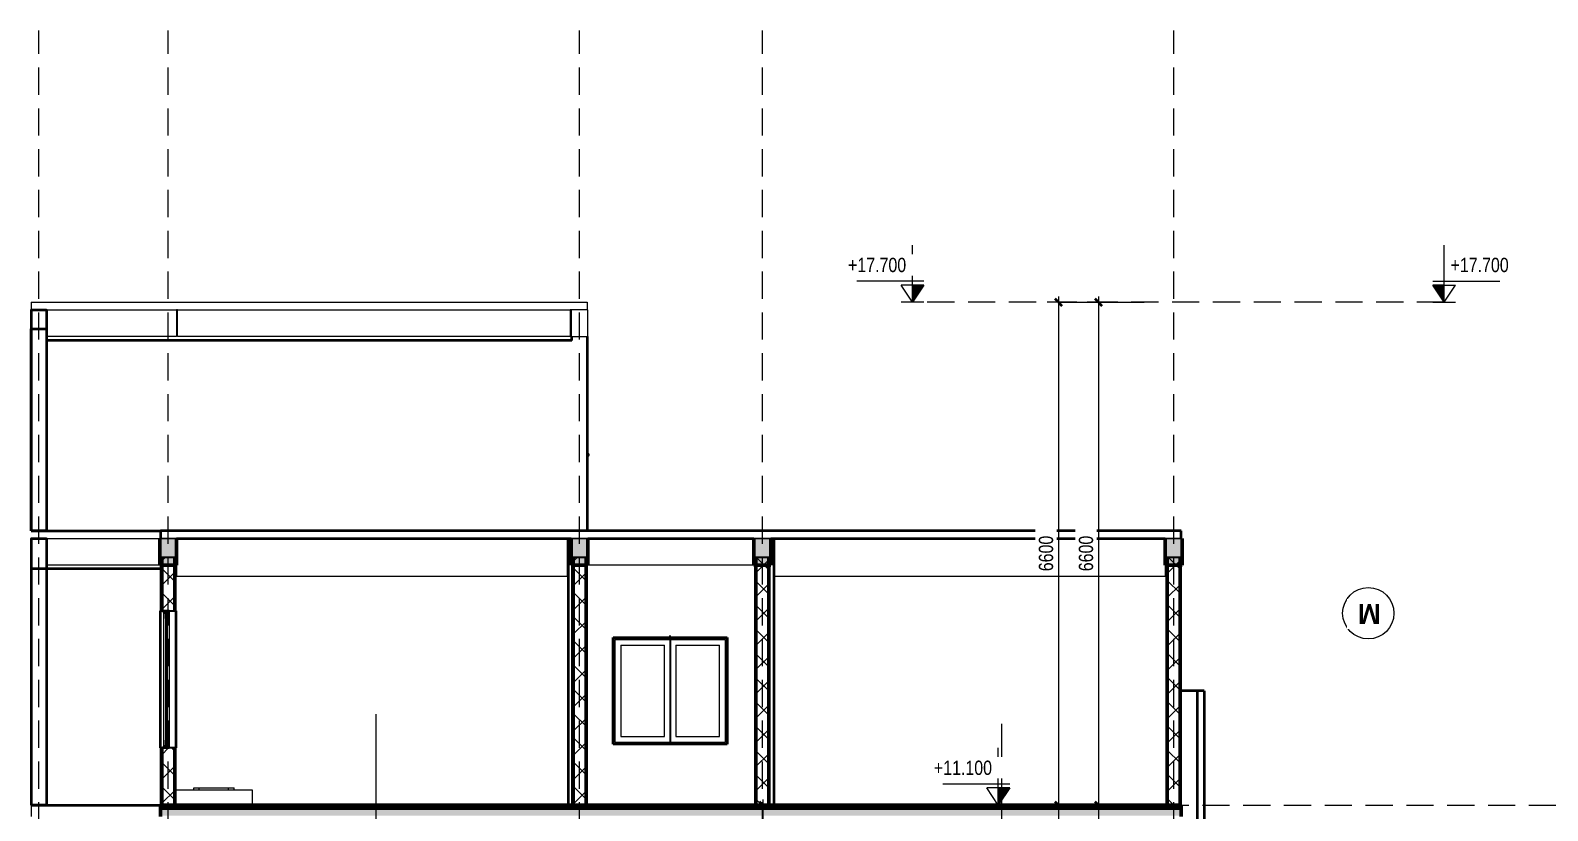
# Model space of a CAD drawing. Header units: millimetres. Extents: x -15163 to 15743, y -3675 to 21269.
# Drawn here: x -15010 to 4909, y 11028 to 21269 of the extents above; entities that cross this region are included whole.
import ezdxf

# ---------------------------------------------------------------- set-up
doc = ezdxf.new("R2010")
doc.units = ezdxf.units.MM
doc.linetypes.add('Hidden', pattern=[535.78125, 357.1875, -178.59375])
for name, color, linetype, lineweight in [('A-ANNO-DIMS', 211, 'Continuous', 9), ('A-ANNO-DIMS-75', 211, 'Continuous', 9), ('A-ANNO-NOTE', 131, 'Continuous', 9), ('A-DETL', 90, 'Continuous', 18), ('A-DOOR', 31, 'Continuous', 25), ('A-FLOR', 192, 'Continuous', 18), ('A-FLOR-LEVL', 51, 'Continuous', 9), ('A-FLOR-MCUT', 51, 'Continuous', 50), ('A-FLOR-PATT', 8, 'Continuous', 50), ('A-GLAZ', 151, 'Continuous', 25), ('A-WALL', 113, 'Continuous', 35), ('A-WALL-PATT', 111, 'Continuous', 25), ('P-SANR-FIXT', 6, 'Continuous', 18), ('S-BEAM', 12, 'Continuous', 18), ('S-COLS', 52, 'Continuous', 35), ('S-FNDN', 32, 'Continuous', 18), ('S-GRID', 1, 'Continuous', 9)]:
    doc.layers.add(name, color=color, linetype=linetype, lineweight=lineweight)
doc.styles.add('Arial', font='arial.ttf', dxfattribs={"width": 0.8, "height": 187.5})
doc.styles.add('Arial_B', font='arialbd.ttf', dxfattribs={"height": 262.5})
doc.dimstyles.new('kt_nam', dxfattribs={"dimscale": 304.8, "dimtxt": 191.298637, "dimasz": 0.295276, "dimexe": 0.492126, "dimexo": 0.0625, "dimgap": 0.049213, "dimtad": 1, "dimdec": 0, "dimzin": 0, "dimdsep": 46, "dimtxsty": 'Arial', "dimblk1": 'OBLIQUE', "dimblk2": 'OBLIQUE', "dimsah": 1, "dimcen": 0.09, "dimdle": 0.246063, "dimazin": 0, "dimtfac": 1, "dimtdec": 4, "dimtix": 1, "dimtmove": 0, "dimatfit": 3, "dimfxl": 1.968504, "dimfxlon": 1, "dimtvp": 1, "dimtfill": 1, "dimtolj": 1, "dimtzin": 0, "dimarcsym": 2})
pattern_1 = [(0, (-7608.4, 5345.385), (304.8, 76.2), [25.146, -203.454, 25.146, -203.454, -1219.2]), (0, (-7608.4, 5345.385), (304.8, 76.2), [-457.2, 25.146, -432.054, 25.146, -203.454, -533.4]), (0, (-7608.4, 5345.385), (304.8, 76.2), [-1143, 25.146, -127.254, 25.146, -355.854]), (120, (-7494.1, 5383.485), (-218.39114, 225.86454), [25.146, -203.454, 25.146, -203.454, -1219.2]), (120, (-7494.1, 5383.485), (-218.39114, 225.86454), [-457.2, 25.146, -432.054, 25.146, -203.454, -533.4]), (120, (-7494.1, 5383.485), (-218.39114, 225.86454), [-1143, 25.146, -127.254, 25.146, -355.854]), (240, (-7456, 5535.885), (-86.40886, -302.06454), [25.146, -203.454, 25.146, -203.454, -1219.2]), (240, (-7456, 5535.885), (-86.40886, -302.06454), [-457.2, 25.146, -432.054, 25.146, -203.454, -533.4]), (240, (-7456, 5535.885), (-86.40886, -302.06454), [-1143, 25.146, -127.254, 25.146, -355.854])]
pattern_2 = [(45, (-7608.4, 5345.39), (-159.099, 159.099), []), (135, (-7608.4, 5345.39), (-159.099, -159.099), [])]

# ---------------------------------------------------------------- blocks, each defined once
blk = doc.blocks.new('CUA SO 2 CANH NHOM KINH O O THOANG - S1_1500x1800-V4-MẶT CẮT 5-5')
at = {"layer": 'A-GLAZ'}
for p, q in [((-13187, 6450), (-13263, 6450)), ((-13263, 6450), (-13263, 6425)), ((-13263, 6425), (-13187, 6425)), ((-13212.5, 6425), (-13237.5, 6425)), ((-13237.5, 6425), (-13237.5, 6349)), ((-13212.5, 6349), (-13212.5, 6425)), ((-13187, 6425), (-13187, 6450)), ((-13237.5, 6349), (-13212.5, 6349)), ((-13222.5, 6349), (-13227.5, 6349)), ((-13227.5, 6349), (-13227.5, 4751)), ((-13222.5, 4751), (-13222.5, 6349)), ((-13187, 4675), (-13263, 4675)), ((-13263, 4675), (-13263, 4650)), ((-13263, 4650), (-13187, 4650)), ((-13212.5, 4751), (-13237.5, 4751)), ((-13237.5, 4751), (-13237.5, 4675)), ((-13237.5, 4675), (-13212.5, 4675)), ((-13227.5, 4751), (-13222.5, 4751)), ((-13212.5, 4675), (-13212.5, 4751)), ((-13187, 4650), (-13187, 4675))]:
    blk.add_line(p, q, dxfattribs=at)
at = {"layer": 'A-GLAZ', "lineweight": 18}
for p, q in [((-13263, 6425), (-13263, 4675)), ((-13187, 6425), (-13187, 4675)), ((-13237.5, 6349), (-13237.5, 4751)), ((-13212.5, 6349), (-13212.5, 4751))]:
    blk.add_line(p, q, dxfattribs=at)
blk = doc.blocks.new('CỬA 1 CÁNH EROWINDOW_có ô chết_ - D4_1000x2200-2368989-MẶT CẮT 5-5')
at = {"layer": 'A-DOOR'}
for p, q in [((-7697, 16750), (-7700, 16750)), ((-7697, 16750), (-7700, 16750)), ((-7697, 16750), (-7697, 16740)), ((-7697, 16749), (-7697, 16750)), ((-7697, 16712), (-7697, 16740)), ((-7700, 16702), (-7697, 16702)), ((-7700, 16702), (-7697, 16702)), ((-7697, 16712), (-7697, 16702)), ((-7697, 16702), (-7697, 16703)), ((-7697, 15850), (-7700, 15850)), ((-7697, 15850), (-7700, 15850)), ((-7700, 15802), (-7697, 15802)), ((-7700, 15802), (-7697, 15802)), ((-7694, 15775), (-7700, 15775)), ((-7697, 15850), (-7697, 15840)), ((-7697, 15849), (-7697, 15850)), ((-7697, 15812), (-7697, 15840)), ((-7697, 15812), (-7697, 15802)), ((-7697, 15802), (-7697, 15803)), ((-7694, 15755), (-7694, 15775)), ((-7694, 15755), (-7694, 15645)), ((-7700, 15625), (-7694, 15625)), ((-7688, 15715), (-7694, 15715)), ((-7694, 15685), (-7688, 15685)), ((-7694, 15625), (-7694, 15645)), ((-7688, 15700), (-7688, 15715)), ((-7688, 15685), (-7688, 15700)), ((-7677, 15691), (-7677, 15708)), ((-7677, 15691), (-7677, 15692)), ((-7697, 14950), (-7700, 14950)), ((-7697, 14950), (-7700, 14950)), ((-7697, 14950), (-7697, 14940)), ((-7697, 14949), (-7697, 14950)), ((-7697, 14912), (-7697, 14940)), ((-7700, 14902), (-7697, 14902)), ((-7700, 14902), (-7697, 14902)), ((-7697, 14912), (-7697, 14902)), ((-7697, 14902), (-7697, 14903))]:
    blk.add_line(p, q, dxfattribs=at)
for points in [[(-7688, 15709), (-7688, 15709), (-7688, 15709), (-7688, 15710)], [(-7687, 15711), (-7686, 15712), (-7685, 15713), (-7683, 15713), (-7683, 15713)], [(-7687, 15689), (-7686, 15688), (-7685, 15687), (-7683, 15687), (-7683, 15687)], [(-7683, 15713), (-7682, 15713), (-7680, 15713), (-7679, 15712), (-7678, 15711)], [(-7683, 15687), (-7682, 15687), (-7680, 15687), (-7679, 15688), (-7678, 15689)], [(-7678, 15710), (-7677, 15709), (-7677, 15709), (-7677, 15709)]]:
    blk.add_open_spline(points, degree=3, dxfattribs=at)
blk = doc.blocks.new('M_Concrete-Rectangular-Column - COT200X250-2391840-MẶT CẮT 5-5')
at = {"layer": 'S-COLS'}
blk.add_line((-7950, 14600), (-7950, 11100), dxfattribs=at)
blk = doc.blocks.new('M_Concrete-Rectangular-Column - COT200X200-2391835-MẶT CẮT 5-5')
at = {"layer": 'S-COLS'}
for p, q in [((-15000, 14600), (-14800, 14600)), ((-15000, 14600), (-15000, 11100)), ((-14800, 14600), (-14800, 11100)), ((-14800, 11100), (-14999, 11100))]:
    blk.add_line(p, q, dxfattribs=at)
blk = doc.blocks.new('M_Concrete-Rectangular-Column - COT200X200-2391841-MẶT CẮT 5-5')
at = {"layer": 'S-COLS'}
for p, q in [((-15000, 17600), (-14800, 17600)), ((-15000, 17600), (-15000, 14700)), ((-14800, 17600), (-14800, 14700)), ((-14800, 14700), (-15000, 14700))]:
    blk.add_line(p, q, dxfattribs=at)
blk = doc.blocks.new('M_Concrete-Rectangular-Column - COT200X250-V10-MẶT CẮT 5-5')
at = {"layer": 'S-COLS'}
blk.add_line((-5250, 14600), (-5250, 11100), dxfattribs=at)
blk = doc.blocks.new('Xi_Xom - Xi_Xom-2405955-MẶT CẮT 5-5')
at = {"layer": 'P-SANR-FIXT'}
for p, q in [((-12864, 11325), (-12792, 11325)), ((-12864, 11300), (-12864, 11325)), ((-12792, 11325), (-12408, 11325)), ((-12792, 11300), (-12792, 11325)), ((-12408, 11325), (-12336, 11325)), ((-12408, 11300), (-12408, 11325)), ((-12336, 11300), (-12336, 11325))]:
    blk.add_line(p, q, dxfattribs=at)
blk = doc.blocks.new('CUA SO 2 CANH NHOM KINH O O THOANG - K4-2413349-MẶT CẮT 5-5')
at = {"layer": 'A-GLAZ', "lineweight": 18}
for p, q in [((-7335, 6075), (-7335, 4725)), ((-7335, 6075), (-5885, 6075)), ((-7259, 5999), (-7259, 4801)), ((-7259, 5999), (-6686, 5999)), ((-6686, 4801), (-6686, 5999)), ((-6610, 4725), (-6610, 6075)), ((-6610, 6075), (-6610, 4725)), ((-6534, 5999), (-6534, 4801)), ((-6534, 5999), (-5961, 5999)), ((-5961, 4801), (-5961, 5999)), ((-5885, 4725), (-5885, 6075)), ((-7259, 4801), (-6686, 4801)), ((-6534, 4801), (-5961, 4801)), ((-7335, 4725), (-5885, 4725))]:
    blk.add_line(p, q, dxfattribs=at)
at = {"layer": 'A-GLAZ'}
for q in [(-6610, 6125), (-6610, 4700)]:
    blk.add_line((-6610, 6100), q, dxfattribs=at)
blk = doc.blocks.new('Level - 000_-1742766-MẶT CẮT 5-5')
at = {"layer": 'A-FLOR-LEVL'}
blk.add_hatch(color=256, dxfattribs=at).paths.add_polyline_path([(-2303, 4125), (-2303, 3900), (-2153, 4125)])
for p, q in [((-2303, 3900), (-2303, 4650)), ((-2153, 4177), (-3032, 4177)), ((-2303, 3900), (-2453, 4125)), ((-2153, 4125), (-2453, 4125)), ((-2303, 3900), (-2153, 4125)), ((-2303, 4125), (-2153, 4125)), ((-2153, 4125), (-2303, 3900)), ((-2303, 3900), (-2303, 4125)), ((-2153, 3900), (-2453, 3900))]:
    blk.add_line(p, q, dxfattribs=at)
blk = doc.blocks.new('DIMBLOCK1-MẶT CẮT 5-5')
at = {"layer": 'A-ANNO-DIMS-75', "lineweight": 35}
for p, q in [((-987, 17700), (-1032, 17745)), ((-987, 17700), (-942, 17655)), ((-987, 11100), (-1032, 11145)), ((-987, 11100), (-942, 11055))]:
    blk.add_line(p, q, dxfattribs=at)
at = {"layer": 'A-ANNO-DIMS-75'}
for p, q in [((-987, 17775), (-987, 11100)), ((-987, 17700), (-1137, 17700)), ((-987, 17700), (-387, 17700)), ((-987, 11100), (-1137, 11100)), ((-987, 11100), (-387, 11100))]:
    blk.add_line(p, q, dxfattribs=at)
at = {"layer": 'A-ANNO-DIMS-75', "color": 0, "insert": (-1246, 14170), "char_height": 187.5, "width": 550.94, "attachment_point": 1, "rotation": 90, "line_spacing_factor": 0.941778, "style": 'Arial', "bg_fill": 3, "box_fill_scale": 1.25, "bg_fill_color": 256, "bg_fill_true_color": 13158600, "bg_fill_transparency": 0}
blk.add_mtext('6600', dxfattribs=at)
blk = doc.blocks.new('_Oblique')
at = {"color": 0, "linetype": 'ByBlock', "lineweight": -2}
blk.add_line((-0.5, -0.5), (0.5, 0.5), dxfattribs=at)
blk = doc.blocks.new('DIMBLOCK2-MẶT CẮT 5-5')
at = {"layer": 'A-ANNO-DIMS-75'}
for p, q in [((-987, 11100), (-1137, 11100)), ((-987, 11100), (-987, 7500)), ((-987, 11100), (-387, 11100)), ((-987, 7500), (-1137, 7500)), ((-987, 7500), (-387, 7500))]:
    blk.add_line(p, q, dxfattribs=at)
at = {"layer": 'A-ANNO-DIMS-75', "lineweight": 35}
for p, q in [((-987, 11100), (-1032, 11145)), ((-987, 11100), (-942, 11055)), ((-987, 7500), (-1032, 7545)), ((-987, 7500), (-942, 7455))]:
    blk.add_line(p, q, dxfattribs=at)
at = {"layer": 'A-ANNO-DIMS-75', "color": 0, "insert": (-1246, 9070), "char_height": 187.5, "width": 550.94, "attachment_point": 1, "rotation": 90, "line_spacing_factor": 0.941778, "style": 'Arial', "bg_fill": 3, "box_fill_scale": 1.25, "bg_fill_color": 256, "bg_fill_true_color": 13158600, "bg_fill_transparency": 0}
blk.add_mtext('3600', dxfattribs=at)
blk = doc.blocks.new('DIMBLOCK6-MẶT CẮT 5-5')
at = {"layer": 'A-ANNO-DIMS-75', "lineweight": 35}
for p, q in [((-1512, 17700), (-1557, 17745)), ((-1512, 17700), (-1467, 17655)), ((-1512, 11100), (-1557, 11145)), ((-1512, 11100), (-1467, 11055))]:
    blk.add_line(p, q, dxfattribs=at)
at = {"layer": 'A-ANNO-DIMS-75'}
for p, q in [((-1512, 17775), (-1512, 11100)), ((-1512, 17700), (-1662, 17700)), ((-1512, 17700), (-912, 17700)), ((-1512, 11100), (-1662, 11100)), ((-1512, 11100), (-912, 11100))]:
    blk.add_line(p, q, dxfattribs=at)
at = {"layer": 'A-ANNO-DIMS-75', "color": 0, "insert": (-1771, 14170), "char_height": 187.5, "width": 550.94, "attachment_point": 1, "rotation": 90, "line_spacing_factor": 0.941778, "style": 'Arial', "bg_fill": 3, "box_fill_scale": 1.25, "bg_fill_color": 256, "bg_fill_true_color": 13158600, "bg_fill_transparency": 0}
blk.add_mtext('6600', dxfattribs=at)
blk = doc.blocks.new('DIMBLOCK7-MẶT CẮT 5-5')
at = {"layer": 'A-ANNO-DIMS-75'}
for p, q in [((-1512, 11100), (-1662, 11100)), ((-1512, 11100), (-1512, 7500)), ((-1512, 11100), (-912, 11100)), ((-1512, 7500), (-1662, 7500)), ((-1512, 7500), (-912, 7500))]:
    blk.add_line(p, q, dxfattribs=at)
at = {"layer": 'A-ANNO-DIMS-75', "lineweight": 35}
for p, q in [((-1512, 11100), (-1557, 11145)), ((-1512, 11100), (-1467, 11055)), ((-1512, 7500), (-1557, 7545)), ((-1512, 7500), (-1467, 7455))]:
    blk.add_line(p, q, dxfattribs=at)
at = {"layer": 'A-ANNO-DIMS-75', "color": 0, "insert": (-1771, 9070), "char_height": 187.5, "width": 550.94, "attachment_point": 1, "rotation": 90, "line_spacing_factor": 0.941778, "style": 'Arial', "bg_fill": 3, "box_fill_scale": 1.25, "bg_fill_color": 256, "bg_fill_true_color": 13158600, "bg_fill_transparency": 0}
blk.add_mtext('3600', dxfattribs=at)
blk = doc.blocks.new('GHI CHU VL_FULL - M-1415100-MẶT CẮT 5-5')
at = {"layer": 'A-ANNO-NOTE'}
blk.add_circle((2555, 13618), 337, dxfattribs=at)
blk = doc.blocks.new('DIMBLOCK16-MẶT CẮT 5-5')
at = {"layer": 'A-ANNO-DIMS-75'}
for p, q in [((-5394, 11175), (-5394, 7500)), ((-5394, 11100), (-5544, 11100)), ((-5394, 11100), (-4794, 11100)), ((-5394, 7500), (-5544, 7500)), ((-5394, 7500), (-4794, 7500))]:
    blk.add_line(p, q, dxfattribs=at)
at = {"layer": 'A-ANNO-DIMS-75', "lineweight": 35}
for p, q in [((-5394, 11100), (-5439, 11145)), ((-5394, 11100), (-5349, 11055)), ((-5394, 7500), (-5439, 7545)), ((-5394, 7500), (-5349, 7455))]:
    blk.add_line(p, q, dxfattribs=at)
at = {"layer": 'A-ANNO-DIMS-75', "color": 0, "insert": (-5652, 9070), "char_height": 187.5, "width": 550.94, "attachment_point": 1, "rotation": 90, "line_spacing_factor": 0.941778, "style": 'Arial', "bg_fill": 3, "box_fill_scale": 1.25, "bg_fill_color": 256, "bg_fill_true_color": 13158600, "bg_fill_transparency": 0}
blk.add_mtext('3600', dxfattribs=at)

msp = doc.modelspace()

# ---------------------------------------------------------------- hatches: boundary and pattern name
at = {"layer": 'A-FLOR-PATT', "lineweight": 18}
h = msp.add_hatch(dxfattribs=at)
h.set_pattern_fill('FP_1', color=256, style=0, pattern_type=2)
h.set_pattern_definition(pattern_1)
h.paths.add_polyline_path([(-21.1, 11060), (99.7, 11060), (99.7, 11100), (-13301.4, 11100), (-13301.4, 11060), (-572.3, 11060)])
h = msp.add_hatch(dxfattribs=at)
h.set_pattern_fill('FP_4', color=256, style=0, pattern_type=2)
h.set_pattern_definition([(50, (-7608.4, 5345.4), (546.553, -47.817), [57.15, -628.65]), (355, (-7608.4, 5345.4), (-105.728, 573.17), [45.72, -502.92]), (100.451, (-7562.86, 5341.4), (440.828, 525.35), [48.57, -534.27]), (46.184, (-7608.4, 5497.8), (813.237, -126.13), [85.725, -942.975]), (96.636, (-7540.6, 5487.3), (712.21, 742.28), [72.855, -801.405]), (351.184, (-7608.4, 5497.8), (712.215, 742.276), [68.58, -754.38]), (21, (-7532.2, 5459.7), (454.843, -306.796), [57.15, -628.65]), (326, (-7532.2, 5459.7), (185.406, 552.564), [45.72, -502.92]), (71.451, (-7494.3, 5434.1), (640.25, 245.764), [48.57, -534.27]), (37.5, (-7608.4, 5345.39), (9.2664, 253.665), [25.146, -471.678, 25.146, -485.394, -504.825]), (37.5, (-7608.4, 5345.39), (9.2664, 253.665), [-1007.364, 25.146, -479.679]), (7.5, (-7608.4, 5345.39), (200.4594, 300.541), [25.146, -265.938, 25.146, -460.248, -192.405]), (7.5, (-7608.4, 5345.39), (200.4594, 300.541), [-776.478, 25.146, -167.259]), (327.5, (-7778.33, 5345.39), (406.773, -17.1864), [25.146, -165.354, 25.146, -569.214, -788.67]), (327.5, (-7778.33, 5345.39), (406.773, -17.1864), [-784.86, 25.146, -763.524]), (317.5, (-7854.53, 5345.4), (444.388, 76.28), [25.146, -222.504, 25.146, -369.57, -560.07]), (317.5, (-7854.53, 5345.4), (444.388, 76.28), [-642.366, 25.146, -534.924])])
h.paths.add_polyline_path([(-13301.4, 10960), (99.7, 10960), (99.7, 11060), (-13301.4, 11060), (-13301.4, 10988.6)])
at = {"layer": 'A-WALL-PATT', "lineweight": 18}
h = msp.add_hatch(dxfattribs=at)
h.set_pattern_fill('FP_1', color=256, style=0, pattern_type=2)
h.set_pattern_definition(pattern_1)
h.paths.add_polyline_path([(-13285, 11100), (-13285, 11850), (-13300, 11850), (-13300, 11100)])
h.paths.add_polyline_path([(-13285, 13650), (-13285, 14350), (-13300, 14350), (-13300, 13650)])
h = msp.add_hatch(dxfattribs=at)
h.set_pattern_fill('FP_2', color=256, style=0, pattern_type=2)
h.set_pattern_definition(pattern_2)
h.paths.add_polyline_path([(-13247.8, 11100), (-13115, 11100), (-13115, 11850), (-13285, 11850), (-13285, 11100)])
h.paths.add_polyline_path([(-13178.9, 13650), (-13115, 13650), (-13115, 14350), (-13285, 14350), (-13285, 13650), (-13247.8, 13650)])
h = msp.add_hatch(dxfattribs=at)
h.set_pattern_fill('FP_1', color=256, style=0, pattern_type=2)
h.set_pattern_definition(pattern_1)
h.paths.add_polyline_path([(-13100, 11100), (-13100, 11850), (-13115, 11850), (-13115, 11100), (-13110, 11100)])
h.paths.add_polyline_path([(-13115, 13650), (-13100, 13650), (-13100, 14350), (-13115, 14350), (-13115, 13722.2)])
h = msp.add_hatch(dxfattribs=at)
h.set_pattern_fill('FP_1', color=256, style=0, pattern_type=2)
h.set_pattern_definition(pattern_1)
h.paths.add_polyline_path([(-7885, 11100), (-7885, 14350), (-7900, 14350), (-7900, 11100)])
h = msp.add_hatch(dxfattribs=at)
h.set_pattern_fill('FP_2', color=256, style=0, pattern_type=2)
h.set_pattern_definition(pattern_2)
h.paths.add_polyline_path([(-7885, 11100), (-7715, 11100), (-7715, 14350), (-7885, 14350), (-7885, 11149.4)])
h = msp.add_hatch(dxfattribs=at)
h.set_pattern_fill('FP_1', color=256, style=0, pattern_type=2)
h.set_pattern_definition(pattern_1)
h.paths.add_polyline_path([(-7700, 11100), (-7700, 14350), (-7715, 14350), (-7715, 11100)])
h = msp.add_hatch(dxfattribs=at)
h.set_pattern_fill('FP_1', color=256, style=0, pattern_type=2)
h.set_pattern_definition(pattern_1)
h.paths.add_polyline_path([(-5485, 11100), (-5485, 14350), (-5500, 14350), (-5500, 11100)])
h = msp.add_hatch(dxfattribs=at)
h.set_pattern_fill('FP_2', color=256, style=0, pattern_type=2)
h.set_pattern_definition(pattern_2)
h.paths.add_polyline_path([(-5394.5, 11100), (-5315, 11100), (-5315, 14350), (-5485, 14350), (-5485, 11100)])
h = msp.add_hatch(dxfattribs=at)
h.set_pattern_fill('FP_1', color=256, style=0, pattern_type=2)
h.set_pattern_definition(pattern_1)
h.paths.add_polyline_path([(-5300, 11100), (-5300, 14350), (-5315, 14350), (-5315, 11100)])
h = msp.add_hatch(dxfattribs=at)
h.set_pattern_fill('FP_1', color=256, style=0, pattern_type=2)
h.set_pattern_definition(pattern_1)
h.paths.add_polyline_path([(-85, 11100), (-85, 14350), (-100, 14350), (-100, 11100)])
h = msp.add_hatch(dxfattribs=at)
h.set_pattern_fill('FP_2', color=256, style=0, pattern_type=2)
h.set_pattern_definition(pattern_2)
h.paths.add_polyline_path([(-21.1, 11100), (85, 11100), (85, 14350), (-85, 14350), (-85, 11100)])
h = msp.add_hatch(dxfattribs=at)
h.set_pattern_fill('FP_1', color=256, style=0, pattern_type=2)
h.set_pattern_definition(pattern_1)
h.paths.add_polyline_path([(100, 11100), (100, 14350), (85, 14350), (85, 11100)])
at = {"layer": 'S-BEAM'}
for points in [[(-13247.8, 14250), (-13090, 14250), (-13090, 14600), (-13310, 14600), (-13310, 14250), (-13300, 14250)], [(-7910, 14250), (-7690, 14250), (-7690, 14600), (-7910, 14600)], [(-5290, 14250), (-5290, 14600), (-5510, 14600), (-5510, 14250)], [(110, 14250), (110, 14600), (-110, 14600), (-110, 14250), (100, 14250)]]:
    msp.add_hatch(color=8, dxfattribs=at).paths.add_polyline_path(points)

# ---------------------------------------------------------------- linework, layer by layer
at = {"layer": 'A-DETL'}
for p, q in [((-10474.5, 12294.4), (-10474.5, 10294.4)), ((-2261.3, 12167.3), (-2261.3, 9867.3))]:
    msp.add_line(p, q, dxfattribs=at)
at = {"layer": 'A-FLOR'}
for p, q in [((-13100, 11300), (-12100, 11300)), ((-12100, 11300), (-12100, 11100)), ((-14999.3, 11100), (-14999.3, 10950))]:
    msp.add_line(p, q, dxfattribs=at)
at = {"layer": 'A-FLOR', "lineweight": 50}
for p, q in [((99.7, 11100), (-13301.4, 11100)), ((-13301.4, 11100), (-13301.4, 10950)), ((99.7, 10950), (99.7, 11100))]:
    msp.add_line(p, q, dxfattribs=at)
at = {"layer": 'A-FLOR-LEVL', "linetype": 'Hidden'}
for p, q in [((3551.1, 17700), (-3429.9, 17700)), ((-2303, 11100), (14693.6, 11100))]:
    msp.add_line(p, q, dxfattribs=at)
at = {"layer": 'A-FLOR-MCUT'}
msp.add_line((99.7, 11060), (-13301.4, 11060), dxfattribs=at)
at = {"layer": 'A-WALL'}
for p, q in [((-15000, 14700), (-15000, 17350)), ((-15000, 17350), (-14800, 17350)), ((-14800, 17350), (-14800, 17200)), ((-7900, 17200), (-14800, 17200)), ((-7900, 17200), (-7900, 17250)), ((-7700, 17250), (-7700, 14700)), ((-15000, 14700), (-13300, 14700)), ((-7687.3, 14350), (-7690, 14350)), ((-5510, 14350), (-5512.7, 14350)), ((-13300, 14200), (-15000, 14200)), ((-15000, 14200), (-15000, 11100)), ((-13087.3, 14200), (-13100, 14200)), ((-7950, 14200), (-7962.7, 14200)), ((-5237.3, 14200), (-5250, 14200)), ((-100, 14200), (-112.7, 14200)), ((-13300, 11850), (-13300, 13650)), ((-13100, 13650), (-13100, 11850)), ((-7360, 11900), (-7360, 13300)), ((-7360, 13300), (-5860, 13300)), ((-5860, 13300), (-5860, 11900)), ((400, 12600), (100, 12600)), ((306, 12600), (306, 0)), ((400, 12600), (400, 0)), ((-5860, 11900), (-7360, 11900)), ((-14999.3, 11100), (-13301.4, 11100))]:
    msp.add_line(p, q, dxfattribs=at)
at = {"layer": 'A-WALL', "lineweight": 25}
for p, q in [((-13100, 14350), (-13300, 14350)), ((-13300, 14350), (-13300, 13650)), ((-13100, 13650), (-13100, 14350)), ((-7700, 14350), (-7900, 14350)), ((-7900, 14350), (-7900, 11100)), ((-7700, 11100), (-7700, 14350)), ((-5300, 14350), (-5500, 14350)), ((-5500, 14350), (-5500, 11100)), ((-5300, 11100), (-5300, 14350)), ((100, 14350), (-100, 14350)), ((-100, 14350), (-100, 11100)), ((100, 11100), (100, 14350)), ((-13300, 13650), (-13100, 13650)), ((-13100, 11850), (-13300, 11850)), ((-13300, 11850), (-13300, 11100)), ((-13100, 11100), (-13100, 11850))]:
    msp.add_line(p, q, dxfattribs=at)
at = {"layer": 'A-WALL', "lineweight": 50}
for p, q in [((-13285, 14350), (-13285, 13650)), ((-13115, 14350), (-13115, 13650)), ((-7885, 14350), (-7885, 11100)), ((-7715, 14350), (-7715, 11100)), ((-5485, 14350), (-5485, 11100)), ((-5315, 14350), (-5315, 11100)), ((-85, 14350), (-85, 11100)), ((85, 14350), (85, 11100)), ((-13285, 11850), (-13285, 11100)), ((-13115, 11850), (-13115, 11100))]:
    msp.add_line(p, q, dxfattribs=at)
at = {"layer": 'S-BEAM'}
for p, q in [((-15010, 17600), (-15010, 17250)), ((-15000, 17600), (-15010, 17600)), ((-14790, 17250), (-14790, 17600)), ((-14787.3, 17250), (-14787.3, 17600)), ((-14787.3, 17600), (-13090, 17600)), ((-13090, 17600), (-13090, 17250)), ((-13077.3, 17250), (-13077.3, 17600)), ((-13077.3, 17600), (-7922.7, 17600)), ((-7922.7, 17600), (-7922.7, 17250)), ((-7910, 17600), (-7910, 17250)), ((-7690, 17600), (-7910, 17600)), ((-7690, 17250), (-7690, 17600)), ((-15010, 17250), (-15000, 17250)), ((-14800, 17250), (-14790, 17250)), ((-13090, 17250), (-14787.3, 17250)), ((-7922.7, 17250), (-13077.3, 17250)), ((-7910, 17250), (-7690, 17250)), ((-15010, 14600), (-15010, 14250)), ((-15000, 14600), (-15010, 14600)), ((-14790, 14600), (-14800, 14600)), ((-14790, 14250), (-14790, 14600)), ((-14787.3, 14250), (-14787.3, 14600)), ((-14787.3, 14600), (-13312.7, 14600)), ((-13312.7, 14600), (-13312.7, 14250)), ((-13090, 14600), (-13300, 14600)), ((-13087.3, 14100), (-13087.3, 14600)), ((-7962.7, 14600), (-7962.7, 14100)), ((-7690, 14600), (-7910, 14600)), ((-7687.3, 14250), (-7687.3, 14600)), ((-5512.7, 14600), (-5512.7, 14250)), ((-5290, 14600), (-5510, 14600)), ((-5237.3, 14100), (-5237.3, 14600)), ((-112.7, 14600), (-112.7, 14100)), ((100, 14600), (-110, 14600)), ((-15010, 14250), (-15000, 14250)), ((-14800, 14250), (-14790, 14250)), ((-13312.7, 14250), (-14787.3, 14250)), ((-5512.7, 14250), (-7687.3, 14250)), ((-7962.7, 14100), (-13087.3, 14100)), ((-112.7, 14100), (-5237.3, 14100))]:
    msp.add_line(p, q, dxfattribs=at)
at = {"layer": 'S-BEAM', "lineweight": 50}
for p, q in [((-13300, 14600), (-13310, 14600)), ((-13310, 14600), (-13310, 14250)), ((-13090, 14250), (-13090, 14600)), ((-7910, 14600), (-7910, 14250)), ((-7690, 14250), (-7690, 14600)), ((-5510, 14600), (-5510, 14250)), ((-5290, 14250), (-5290, 14600)), ((-110, 14600), (-110, 14250)), ((110, 14600), (100, 14600)), ((110, 14250), (110, 14600)), ((-13310, 14250), (-13090, 14250)), ((-7910, 14250), (-7690, 14250)), ((-5510, 14250), (-5290, 14250)), ((-110, 14250), (110, 14250))]:
    msp.add_line(p, q, dxfattribs=at)
at = {"layer": 'S-FNDN'}
for p, q in [((-15000, 17700), (-7700, 17700)), ((-15000, 17700), (-15000, 17600)), ((-14787.3, 17600), (-15000, 17600)), ((-13077.3, 17600), (-13090, 17600)), ((-7910, 17600), (-7922.7, 17600)), ((-7700, 17700), (-7700, 17600)), ((-13300, 14600), (-13090, 14600)), ((-7910, 14600), (-7690, 14600)), ((-5510, 14600), (-5290, 14600)), ((-110, 14600), (100, 14600)), ((-15000, 11100), (-15000, 11000))]:
    msp.add_line(p, q, dxfattribs=at)
at = {"layer": 'S-FNDN', "lineweight": 35}
for p, q in [((100, 14700), (-13300, 14700)), ((-13300, 14700), (-13300, 14600)), ((-13090, 14600), (-7910, 14600)), ((-7690, 14600), (-5510, 14600)), ((-5290, 14600), (-110, 14600)), ((100, 14600), (100, 14700)), ((-13300, 11100), (-13300, 11000)), ((100, 11100), (99.7, 11100)), ((100, 11000), (100, 11100))]:
    msp.add_line(p, q, dxfattribs=at)
at = {"layer": 'S-GRID', "linetype": 'Hidden'}
for p, q in [((-14900, -3150.1), (-14900, 21269.4)), ((-13200, -3150.1), (-13200, 21269.4)), ((-7800, -3150.1), (-7800, 21269.4)), ((0, -3150.1), (0, 21269.4))]:
    msp.add_line(p, q, dxfattribs=at)

# ---------------------------------------------------------------- block references
at = {"layer": 'A-ANNO-NOTE'}
msp.add_blockref('GHI CHU VL_FULL - M-1415100-MẶT CẮT 5-5', (0, 0), dxfattribs=at)
at = {"layer": 'A-DOOR'}
msp.add_blockref('CỬA 1 CÁNH EROWINDOW_có ô chết_ - D4_1000x2200-2368989-MẶT CẮT 5-5', (0, 0), dxfattribs=at)
at = {"layer": 'A-FLOR-LEVL'}
for p in [(-1126.9, 13800), (0, 7200)]:
    msp.add_blockref('Level - 000_-1742766-MẶT CẮT 5-5', p, dxfattribs=at)
at = {"layer": 'A-FLOR-LEVL', "extrusion": (0, 0, -1)}
msp.add_blockref('Level - 000_-1742766-MẶT CẮT 5-5', (-1248.1, 13800), dxfattribs=at)
at = {"layer": 'A-GLAZ', "lineweight": 18}
msp.add_blockref('CUA SO 2 CANH NHOM KINH O O THOANG - S1_1500x1800-V4-MẶT CẮT 5-5', (0, 7200), dxfattribs=at)
at = {"layer": 'A-GLAZ'}
msp.add_blockref('CUA SO 2 CANH NHOM KINH O O THOANG - K4-2413349-MẶT CẮT 5-5', (0, 7200), dxfattribs=at)
at = {"layer": 'P-SANR-FIXT'}
msp.add_blockref('Xi_Xom - Xi_Xom-2405955-MẶT CẮT 5-5', (0, 0), dxfattribs=at)
at = {"layer": 'S-COLS'}
for name in ['M_Concrete-Rectangular-Column - COT200X200-2391841-MẶT CẮT 5-5', 'M_Concrete-Rectangular-Column - COT200X200-2391835-MẶT CẮT 5-5', 'M_Concrete-Rectangular-Column - COT200X250-2391840-MẶT CẮT 5-5', 'M_Concrete-Rectangular-Column - COT200X250-V10-MẶT CẮT 5-5']:
    msp.add_blockref(name, (0, 0), dxfattribs=at)

# ---------------------------------------------------------------- next in the draw order: texts
at = {"layer": 'A-ANNO-NOTE', "insert": (2721, 13478.5), "char_height": 262.5, "width": 378.797, "attachment_point": 1, "rotation": 180, "style": 'Arial_B', "bg_fill": 3, "box_fill_scale": 1.25, "bg_fill_color": 256, "bg_fill_true_color": 13158600, "bg_fill_transparency": 0}
msp.add_mtext('\\fArial|b1|i0|c0|p34|;M', dxfattribs=at)
at = {"layer": 'A-FLOR-LEVL', "char_height": 187.5, "width": 918.734, "attachment_point": 1, "style": 'Arial', "bg_fill": 3, "box_fill_scale": 1.25, "bg_fill_color": 256, "bg_fill_true_color": 13158600, "bg_fill_transparency": 0}
for s, insert in [('+17.700', (-4275.4, 18284)), ('+17.700', (3634.5, 18284)), ('+11.100', (-3148.4, 11684))]:
    msp.add_mtext(s, dxfattribs=dict(at, insert=insert))

# ---------------------------------------------------------------- next in the draw order: dimensions: what is measured, and where the dimension line sits
at = {"layer": 'A-ANNO-DIMS'}
for base, p1, p2, override, picture, middle in [((-987.1, 11100), (-387.1, 17700), (-387.1, 11100), {"dimpost": '<>', "dimfxl": 6600}, 'DIMBLOCK1-MẶT CẮT 5-5', (-1097.9, 14400)), ((-5394, 7500), (-4794, 11100), (-4794, 7500), {"dimpost": '<>', "dimfxl": 3600}, 'DIMBLOCK16-MẶT CẮT 5-5', (-5504.8, 9300))]:
    dim = msp.add_linear_dim(base=base, p1=p1, p2=p2, angle=90, dimstyle='kt_nam', override=override, dxfattribs=at)
    dim.commit()
    dim.dimension.update_dxf_attribs({"geometry": picture, "text_midpoint": middle})

# ---------------------------------------------------------------- next in the draw order: linework, layer by layer
at = {"layer": 'S-GRID', "linetype": 'Hidden'}
msp.add_line((-5400, -3150.1), (-5400, 21269.4), dxfattribs=at)

# ---------------------------------------------------------------- next in the draw order: texts
at = {"layer": 'A-FLOR-LEVL', "char_height": 187.5, "width": 918.734, "attachment_point": 1, "style": 'Arial', "bg_fill": 3, "box_fill_scale": 1.25, "bg_fill_color": 256, "bg_fill_true_color": 13158600, "bg_fill_transparency": 0}
for s, insert in [('+17.700', (-4275.4, 18284)), ('+17.700', (3634.5, 18284)), ('+11.100', (-3148.4, 11684))]:
    msp.add_mtext(s, dxfattribs=dict(at, insert=insert))

# ---------------------------------------------------------------- next in the draw order: dimensions: what is measured, and where the dimension line sits
at = {"layer": 'A-ANNO-DIMS'}
dim = msp.add_linear_dim(base=(-987.1, 7500), p1=(-387.1, 11100), p2=(-387.1, 7500), angle=90, dimstyle='kt_nam', override={"dimpost": '<>', "dimfxl": 3600}, dxfattribs=at)
dim.commit()
dim.dimension.update_dxf_attribs({"geometry": 'DIMBLOCK2-MẶT CẮT 5-5', "text_midpoint": (-1097.9, 9300)})

# ---------------------------------------------------------------- next in the draw order: dimensions: what is measured, and where the dimension line sits
dim = msp.add_linear_dim(base=(-1512.1, 11100), p1=(-912.1, 17700), p2=(-912.1, 11100), angle=90, dimstyle='kt_nam', override={"dimpost": '<>', "dimfxl": 6600}, dxfattribs=at)
dim.commit()
dim.dimension.update_dxf_attribs({"geometry": 'DIMBLOCK6-MẶT CẮT 5-5', "text_midpoint": (-1622.9, 14400)})

# ---------------------------------------------------------------- next in the draw order: dimensions: what is measured, and where the dimension line sits
dim = msp.add_linear_dim(base=(-1512.1, 7500), p1=(-912.1, 11100), p2=(-912.1, 7500), angle=90, dimstyle='kt_nam', override={"dimpost": '<>', "dimfxl": 3600}, dxfattribs=at)
dim.commit()
dim.dimension.update_dxf_attribs({"geometry": 'DIMBLOCK7-MẶT CẮT 5-5', "text_midpoint": (-1622.9, 9300)})

doc.saveas('drawing.dxf')
